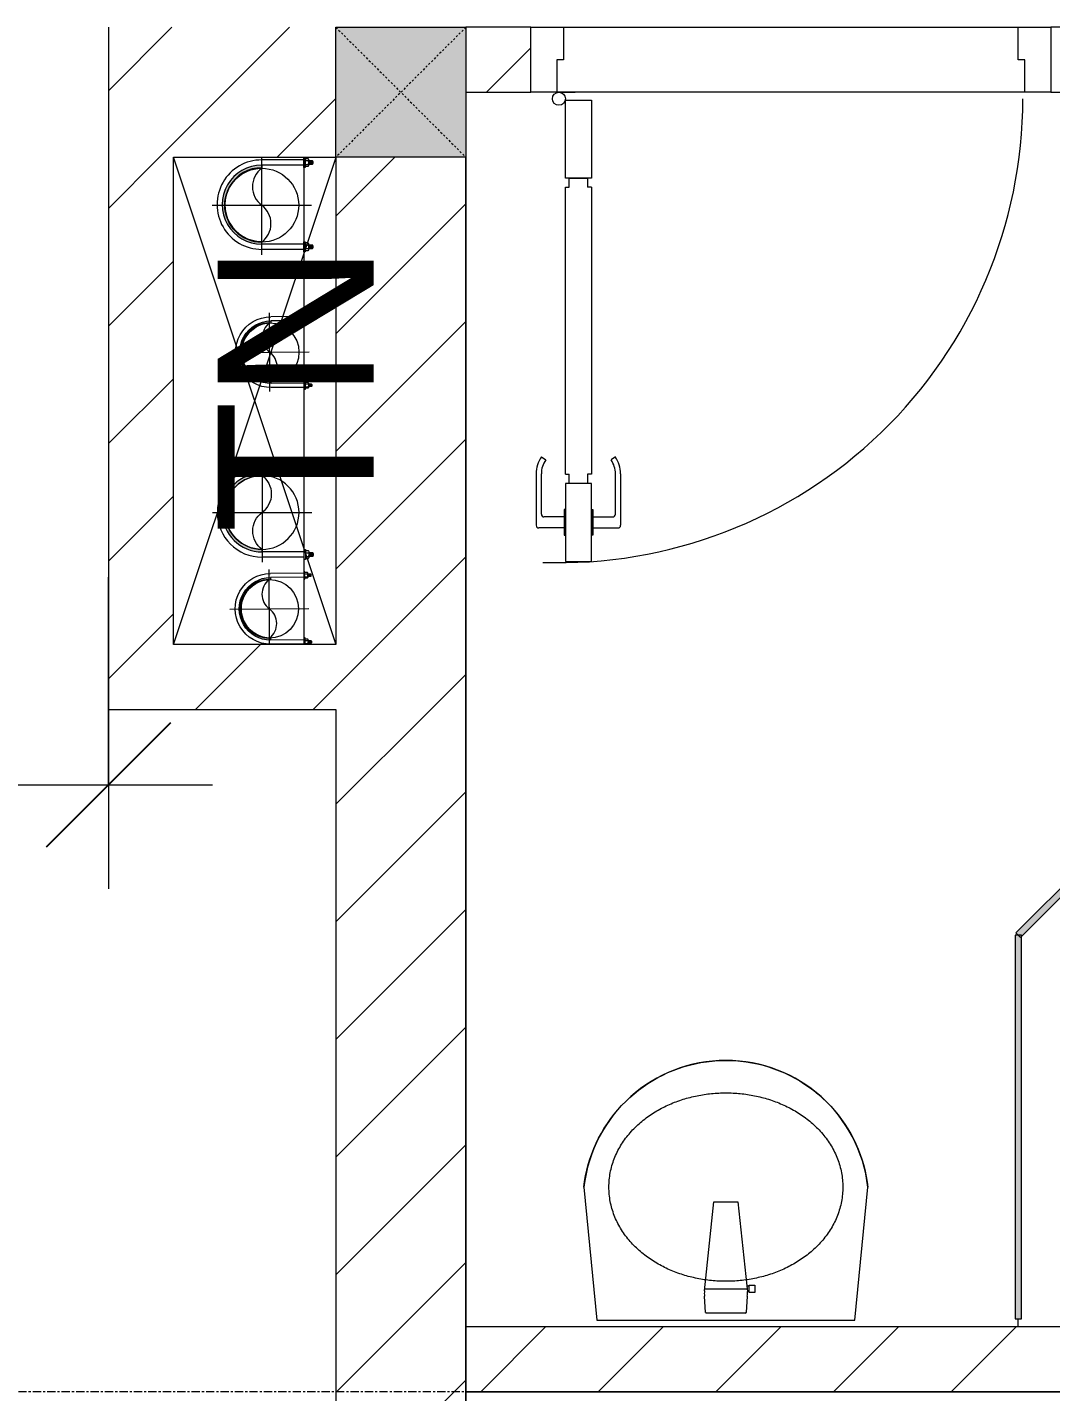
# Model space of a CAD drawing. Header units: millimetres. Extents: x 1591 to 240306, y -15958 to 82755.
# Drawn here: x 129379 to 130954, y 48437 to 50537 of the extents above; entities that cross this region are included whole.
import ezdxf

# ---------------------------------------------------------------- set-up
doc = ezdxf.new("R2010")
doc.units = ezdxf.units.MM
for name, pattern in [('Dash', [6, 3, -3]), ('Dash 1_8_', [6.35, 3.175, -3.175]), ('Grid Line', [22.225, 12.7, -3.175, 3.175, -3.175]), ('IMPORT-CENTER _2_', [40.64, 25.4, -5.08, 5.08, -5.08])]:
    doc.linetypes.add(name, pattern=pattern)
for name, color, linetype, lineweight in [('0-1', 7, 'Continuous', 5), ('0-2', 250, 'Continuous', 9), ('A-ANNO-DIMS', 211, 'Continuous', 9), ('A-ANNO-DIMS-160', 211, 'Continuous', 9), ('A-AREA', 32, 'Dash 1_8_', 9), ('A-DETL-GENF-1', 9, 'Continuous', 9), ('A-DOOR-1', 254, 'Continuous', 9), ('A-DOOR-2', 9, 'Continuous', 9), ('A-FLOR-2', 9, 'Continuous', 9), ('A-GLAZ-CURT', 52, 'Continuous', 9), ('A-GLAZ-CURT-1', 254, 'Continuous', 9), ('A-GLAZ-CURT-2', 9, 'Continuous', 9), ('A-WALL-1', 253, 'Continuous', 18), ('A-WALL-2', 9, 'Continuous', 9), ('A-WALL-3', 113, 'Continuous', 18), ('A-WALL-PATT-1', 10, 'Continuous', 9), ('A-WALL-PATT-2', 111, 'Continuous', 9), ('G-ANNO-TEXT-1', 7, 'Continuous', 9), ('G-IMPT-2', 8, 'IMPORT-CENTER _2_', 9), ('G-IMPT-3', 8, 'Continuous', 9), ('M-EQPM', 50, 'Continuous', 9), ('P-SANR-FIXT-1', 254, 'Continuous', 9), ('S-COLS', 52, 'Continuous', 9), ('S-COLS-5', 52, 'Continuous', 18), ('S-COLS-HDLN', 52, 'Dash', 9), ('S-GRID-1', 1, 'Grid Line', 9)]:
    doc.layers.add(name, color=color, linetype=linetype, lineweight=lineweight)
doc.styles.add('Arial_8', font='arial_0.ttf', dxfattribs={"height": 240})
doc.styles.add('UTM Avo', font='UTM Avo.ttf', dxfattribs={"width": 0.9, "height": 400})
doc.dimstyles.new('1_Dim_chi_tiet_2_5', dxfattribs={"dimscale": 304.8, "dimtxt": 399.720379, "dimasz": 0.629921, "dimexe": 0.524934, "dimexo": 0.0625, "dimgap": 0.052493, "dimtad": 1, "dimdec": 0, "dimrnd": 5, "dimzin": 0, "dimdsep": 46, "dimtxsty": 'UTM Avo', "dimblk1": 'OBLIQUE', "dimblk2": 'OBLIQUE', "dimsah": 1, "dimcen": 0.09, "dimdle": 0.524934, "dimazin": 0, "dimtfac": 1, "dimtdec": 4, "dimtix": 1, "dimtmove": 0, "dimatfit": 3, "dimfxl": 1.049869, "dimfxlon": 1, "dimtvp": 1, "dimtolj": 1, "dimtzin": 0, "dimarcsym": 2})
pattern_1 = [(45, (0, 0), (-90.50967, 90.50967), [])]
pattern_2 = [(45, (11001.35, 0), (-90.50967, 90.50967), [])]

# ---------------------------------------------------------------- blocks, each defined once
blk = doc.blocks.new('DOOR_CW_01 CANH MO-PANEL KINH - DIG_02-800x2200-CỬA NHÔM KÍNH-V108-TKCS_MB TẦNG 3-4')
at = {"layer": 'A-DETL-GENF-1'}
for p, q in [((-347, -182), (-347, -62)), ((-347, -62), (-307, -62)), ((-307, -62), (-307, -182)), ((-307, -182), (-347, -182)), ((-341, -196), (-341, -182)), ((-341, -182), (-313, -182)), ((-313, -182), (-313, -196)), ((-347, -196), (-341, -196)), ((-347, -638), (-347, -196)), ((-307, -196), (-313, -196)), ((-307, -196), (-307, -638)), ((-383.9, -611.2), (-377.3, -615.8)), ((-270.1, -611.2), (-276.7, -615.8)), ((-392, -637), (-392, -716.5)), ((-384, -699.5), (-384, -637)), ((-347, -638), (-341, -638)), ((-341, -652), (-341, -638)), ((-307, -638), (-313, -638)), ((-313, -638), (-313, -652)), ((-270, -699.5), (-270, -637)), ((-262, -637), (-262, -716.5)), ((-307, -652), (-347, -652)), ((-347, -652), (-347, -772)), ((-313, -652), (-341, -652)), ((-307, -772), (-307, -652)), ((-349, -692.2), (-349, -731.8)), ((-347, -692.2), (-349, -692.2)), ((-347, -692.2), (-347, -731.8)), ((-307, -692.2), (-307, -731.8)), ((-307, -692.2), (-305, -692.2)), ((-305, -692.2), (-305, -731.8)), ((-349, -703.5), (-380, -703.5)), ((-305, -703.5), (-274, -703.5)), ((-349, -720.5), (-388, -720.5)), ((-349, -731.8), (-347, -731.8)), ((-305, -731.8), (-307, -731.8)), ((-305, -720.5), (-266, -720.5)), ((-347, -772), (-307, -772))]:
    blk.add_line(p, q, dxfattribs=at)
blk.add_circle((-357, -60), 10, dxfattribs=at)
for centre, radius, start, end in [((-357, -60), 714, 268, 0), ((-347, -637), 45, 145, 180), ((-347, -637), 37, 145, 180), ((-307, -637), 37, 0, 35), ((-307, -637), 45, 360, 35), ((-380, -699.5), 4, 180, 270), ((-274, -699.5), 4, 270, 0), ((-388, -716.5), 4, 180, 270), ((-266, -716.5), 4, 270, 0)]:
    blk.add_arc(centre, radius, start, end, dxfattribs=at)
at = {"layer": 'A-DOOR-2'}
for p, q in [((-400, -50), (-400, 50)), ((-400, 50), (-350, 50)), ((-350, 50), (-350, 0)), ((350, 0), (350, 50)), ((350, 50), (400, 50)), ((400, 50), (400, -50)), ((-360, 0), (-360, -50)), ((-350, 0), (-360, 0)), ((360, 0), (350, 0)), ((360, -50), (360, 0)), ((-360, -50), (-400, -50)), ((-357, -50), (-332, -50)), ((400, -50), (360, -50))]:
    blk.add_line(p, q, dxfattribs=at)
blk = doc.blocks.new('bonruatreo - Chậu rửa-V112-TKCS_MB TẦNG 3-4')
at = {"layer": 'P-SANR-FIXT-1'}
for p, q in [((198.4, 0), (-198.4, 0)), ((165, 0), (-165, 0)), ((218.6, -205), (198.4, 0)), ((-198.4, 0), (-218.6, -205)), ((-33, -37.3), (-31.4, -12.2)), ((-30.2, -11), (30.2, -11)), ((31.4, -12.2), (33, -37.3)), ((-44.7, -42.8), (-35.6, -42.8)), ((-44.7, -54.2), (-44.7, -42.8)), ((-35.6, -54.2), (-44.7, -54.2)), ((-35.6, -42.8), (-35.6, -44.2)), ((-35.6, -44.2), (-33.1, -44.2)), ((-35.6, -44.2), (-35.6, -52.9)), ((-35.6, -52.9), (-35.6, -54.2)), ((-32.2, -52.9), (-35.6, -52.9)), ((-32.2, -52.9), (-33.1, -44.2)), ((32.7, -48.5), (-32.7, -48.5)), ((-18.5, -182.5), (-32.2, -52.9)), ((33, -45.4), (18.5, -182.5)), ((18.5, -182.5), (-18.5, -182.5))]:
    blk.add_line(p, q, dxfattribs=at)
at = {"layer": 'P-SANR-FIXT-1', "flags": 128}
blk.add_lwpolyline([(218.6, -205), (217.4, -213.7), (215.9, -222.4), (214, -231), (211.8, -239.5), (209.3, -247.9), (206.4, -256.2), (203.2, -264.4), (199.6, -272.5), (195.8, -280.4), (191.6, -288.1), (187.1, -295.7), (182.3, -303.1), (177.3, -310.3), (171.9, -317.3), (166.3, -324.1), (160.4, -330.6), (154.2, -336.9), (147.8, -342.9), (141.2, -348.7), (134.3, -354.2), (127.3, -359.4), (120, -364.4), (112.5, -369), (104.9, -373.4), (97.1, -377.4), (89.1, -381.2), (81, -384.6), (72.7, -387.6), (64.4, -390.4), (55.9, -392.8), (47.3, -394.8), (38.7, -396.6), (30, -397.9), (21.3, -399), (12.5, -399.6), (3.7, -400), (-5.1, -399.9), (-13.9, -399.6), (-22.6, -398.8), (-31.4, -397.8), (-40.1, -396.3), (-48.7, -394.5), (-57.2, -392.4), (-65.7, -390), (-74, -387.2), (-82.2, -384.1), (-90.3, -380.6), (-98.3, -376.8), (-106.1, -372.7), (-113.7, -368.3), (-121.1, -363.6), (-128.4, -358.7), (-135.4, -353.4), (-142.2, -347.8), (-148.8, -342), (-155.2, -335.9), (-161.3, -329.6), (-167.2, -323), (-172.8, -316.2), (-178.1, -309.2), (-183.1, -302), (-187.8, -294.6), (-192.2, -287), (-196.4, -279.2), (-200.2, -271.3), (-203.7, -263.2), (-206.8, -255), (-209.7, -246.6), (-212.2, -238.2), (-214.3, -229.7), (-216.1, -221.1), (-217.6, -212.4), (-218.6, -205)], dxfattribs=at)
at = {"layer": 'P-SANR-FIXT-1'}
for centre, radius, start, end in [((-30.1, -12.3), 1.3, 91.2278, 176.4003), ((30.1, -12.3), 1.3, 3.5997, 88.7722), ((5.5, -41.4), 38.7, 173.966, 184.1457), ((-5.5, -41.4), 38.7, 353.966, 6.034), ((0, -180), 220, 186.525, 353.475)]:
    blk.add_arc(centre, radius, start, end, dxfattribs=at)
for points in [[(-180, -205), (-180, -197.6), (-178.6, -182.7), (-172.4, -161.2), (-162.5, -141.1), (-149.4, -123), (-133.8, -107), (-116.1, -93.4), (-96.9, -82.1), (-76.5, -73.2), (-55.2, -66.5), (-33.3, -62.1), (-11.2, -59.9), (11.1, -59.9), (33.3, -62.1), (55.2, -66.5), (76.5, -73.2), (96.9, -82.1), (116.1, -93.4), (133.8, -107.1), (149.5, -123), (162.5, -141.2), (172.4, -161.2), (178.6, -182.7), (180, -197.6), (180, -205)], [(180, -205), (180, -212.4), (178.6, -227.3), (172.4, -248.8), (162.5, -268.8), (149.5, -287), (133.8, -302.9), (116.1, -316.6), (96.9, -327.9), (76.5, -336.8), (55.2, -343.5), (33.3, -347.9), (11.1, -350.1), (-11.2, -350.1), (-33.3, -347.9), (-55.2, -343.5), (-76.5, -336.8), (-96.9, -327.9), (-116.1, -316.6), (-133.8, -303), (-149.4, -287), (-162.5, -268.9), (-172.4, -248.8), (-178.6, -227.3), (-180, -212.4), (-180, -205)]]:
    blk.add_open_spline(points, degree=3, dxfattribs=at)
blk = doc.blocks.new('System Panel - Glazed-901210-TKCS_MB TẦNG 3-4')
at = {"layer": 'A-GLAZ-CURT'}
blk.add_hatch(color=256, dxfattribs=at).paths.add_polyline_path([(-295.3, -5), (295.3, -5), (295.3, 5), (-295.3, 5)])
at = {"layer": 'A-GLAZ-CURT-2'}
for p, q in [((295.3, 5), (-295.3, 5)), ((-295.3, 5), (-295.3, -5)), ((295.3, -5), (295.3, 5)), ((-295.3, -5), (295.3, -5))]:
    blk.add_line(p, q, dxfattribs=at)
blk = doc.blocks.new('System Panel - Glazed-901211-TKCS_MB TẦNG 3-4')
at = {"layer": 'A-GLAZ-CURT'}
blk.add_hatch(color=256, dxfattribs=at).paths.add_polyline_path([(-316.6, -5), (316.6, -5), (316.6, 5), (-316.6, 5)])
at = {"layer": 'A-GLAZ-CURT-2'}
for p, q in [((316.6, 5), (-316.6, 5)), ((-316.6, 5), (-316.6, -5)), ((316.6, -5), (316.6, 5)), ((-316.6, -5), (316.6, -5))]:
    blk.add_line(p, q, dxfattribs=at)
blk = doc.blocks.new('NCV_TKTC_TANG 3 - 4_rvt-2-TKCS_MB TẦNG 3-4')
at = {"layer": 'A-WALL-PATT-1'}
h = blk.add_hatch(dxfattribs=at)
h.set_pattern_fill('FP_1', color=256, style=0, pattern_type=2)
h.set_pattern_definition(pattern_1)
h.paths.add_polyline_path([(119152.6, 50436.9), (119152.6, 50536.9), (119052.6, 50536.9), (119052.6, 50436.9)])
h.paths.add_polyline_path([(119952.6, 50436.9), (120852.6, 50436.9), (120852.6, 50536.9), (119952.6, 50536.9)])
h = blk.add_hatch(dxfattribs=at)
h.set_pattern_fill('FP_1', color=256, style=0, pattern_type=2)
h.set_pattern_definition(pattern_1)
h.paths.add_polyline_path([(119052.6, 48436.9), (120852.6, 48436.9), (120852.6, 48536.9), (119052.6, 48536.9), (119052.6, 48484.6)])
h.paths.add_polyline_path([(120952.6, 48436.9), (122752.6, 48436.9), (122752.6, 48536.9), (120952.6, 48536.9), (120952.6, 48484.6)])
at = {"layer": 'A-FLOR-2'}
for p, q in [((119052.6, 50436.9), (119052.6, 48536.9)), ((119902.6, 48536.9), (119902.6, 48548.9)), ((120852.6, 48436.9), (119052.6, 48436.9)), ((119052.6, 48436.9), (119052.6, 47842.6))]:
    blk.add_line(p, q, dxfattribs=at)
at = {"layer": 'A-WALL-1'}
for p, q in [((119152.6, 50536.9), (119052.6, 50536.9)), ((119052.6, 50536.9), (119052.6, 50436.9)), ((119152.6, 50436.9), (119152.6, 50536.9)), ((120852.6, 50536.9), (119952.6, 50536.9)), ((119952.6, 50536.9), (119952.6, 50436.9)), ((119052.6, 50436.9), (119152.6, 50436.9)), ((119952.6, 50436.9), (120852.6, 50436.9)), ((120852.6, 48536.9), (119052.6, 48536.9)), ((119052.6, 48536.9), (119052.6, 48436.9)), ((119052.6, 48436.9), (120852.6, 48436.9))]:
    blk.add_line(p, q, dxfattribs=at)
at = {"layer": 'A-WALL-2'}
for p, q in [((119202.6, 50536.9), (119902.6, 50536.9)), ((119912.6, 50436.9), (119192.6, 50436.9))]:
    blk.add_line(p, q, dxfattribs=at)
at = {"layer": 'A-DOOR-1'}
blk.add_blockref('DOOR_CW_01 CANH MO-PANEL KINH - DIG_02-800x2200-CỬA NHÔM KÍNH-V108-TKCS_MB TẦNG 3-4', (119552.6, 50486.9), dxfattribs=at)
at = {"layer": 'A-GLAZ-CURT-1'}
for name, p, rotation in [('System Panel - Glazed-901211-TKCS_MB TẦNG 3-4', (120126.4, 49363.5), 44.99999999999931), ('System Panel - Glazed-901210-TKCS_MB TẦNG 3-4', (119902.6, 48844.3), 89.99999999999957)]:
    blk.add_blockref(name, p, dxfattribs=dict(at, rotation=rotation))
at = {"layer": 'P-SANR-FIXT-1', "rotation": 180}
blk.add_blockref('bonruatreo - Chậu rửa-V112-TKCS_MB TẦNG 3-4', (119452.6, 48546.9), dxfattribs=at)
blk = doc.blocks.new('G1_SOF - BO TRU - 200x200-3054294-TKCS_MB TẦNG 3-4')
at = {"layer": 'S-COLS'}
blk.add_hatch(color=256, dxfattribs=at).paths.add_polyline_path([(100, 100), (-100, 100), (-100, -100), (100, -100)])
at = {"layer": 'S-COLS-5'}
for p, q in [((-100, 100), (100, 100)), ((-100, -100), (-100, 100)), ((100, 100), (100, -100)), ((100, -100), (-100, -100))]:
    blk.add_line(p, q, dxfattribs=at)
at = {"layer": 'S-COLS-HDLN'}
for p, q in [((100, -100), (-100, 100)), ((-100, -100), (100, 100))]:
    blk.add_line(p, q, dxfattribs=at)
blk = doc.blocks.new('TKTC_XREF_251221_MB TANG 2-7 - TKTC_XREF_260130_MB TANG 2-5_dwg_$cc-4746802-TKCS_MB TẦNG 3-4')
at = {"layer": 'G-IMPT-2'}
for p, q in [((0, -0.673), (0, 0.673)), ((-0.673, 0), (0.673, 0))]:
    blk.add_line(p, q, dxfattribs=at)
at = {"layer": 'M-EQPM'}
blk.add_circle((0, 0), 0.5, dxfattribs=at)
for centre, radius, start, end in [((0, 0), 0.5, 90, 270), ((0.188, 0.25), 0.313, 126.8699, 233.1301), ((-0.188, -0.25), 0.313, 306.8699, 53.1301)]:
    blk.add_arc(centre, radius, start, end, dxfattribs=at)
blk = doc.blocks.new('TKTC_XREF_251221_MB TANG 2-7 - TKTC_XREF_260130_MB TANG 2-5_dwg_CUM U_DN100-4746799-TKCS_MB TẦNG 3-4')
at = {"layer": 'G-IMPT-3'}
blk.add_hatch(color=256, dxfattribs=at).paths.add_polyline_path([(0, 61), (15.8, 58.9), (30.5, 52.8), (43.1, 43.1), (52.8, 30.5), (58.9, 15.8), (61, 0), (58.9, -15.8), (52.8, -30.5), (43.1, -43.1), (30.5, -52.8), (15.8, -58.9), (0, -61), (0, -57), (14.8, -55.1), (28.5, -49.4), (40.3, -40.3), (49.4, -28.5), (55.1, -14.8), (57, 0), (55.1, 14.8), (49.4, 28.5), (40.3, 40.3), (28.5, 49.4), (14.8, 55.1), (0, 57)])
for p, q in [((-79.1, 66.6), (-79.1, 63.4)), ((-76.6, 66.6), (-76.6, 63.4)), ((-74.6, 66.6), (-74.6, 63.4)), ((-72.7, 69.3), (-72.7, 60.7)), ((-66.9, 67.9), (-71.7, 67.9)), ((-66.9, 62.1), (-71.7, 62.1)), ((-65, 69), (0, 69)), ((-79.1, -63.4), (-79.1, -66.6)), ((-76.6, -63.4), (-76.6, -66.6)), ((-74.6, -63.4), (-74.6, -66.6)), ((-72.7, -60.7), (-72.7, -69.3)), ((-66.9, -62.1), (-71.7, -62.1)), ((-66.9, -67.9), (-71.7, -67.9)), ((-65, -69), (0, -69))]:
    blk.add_line(p, q, dxfattribs=at)
at = {"layer": 'G-IMPT-3', "flags": 128}
for points in [[(-72.7, 67.6), (-78.1, 67.6), (-78.1, 62.4), (-72.7, 62.4)], [(-71.7, 59.2), (-66.9, 59.2), (-66.9, 70.8), (-71.7, 70.8)], [(-66.9, 70.8), (-66.9, 72.7), (-65, 72.7), (-65, 57.3), (-66.9, 57.3), (-66.9, 59.2)], [(-65, 61), (0, 61), (0, 57)], [(-72.7, -62.4), (-78.1, -62.4), (-78.1, -67.6), (-72.7, -67.6)], [(-71.7, -70.8), (-66.9, -70.8), (-66.9, -59.2), (-71.7, -59.2)], [(-66.9, -59.2), (-66.9, -57.3), (-65, -57.3), (-65, -72.7), (-66.9, -72.7), (-66.9, -70.8)], [(-65, -61), (0, -61), (0, -57)]]:
    blk.add_lwpolyline(points, dxfattribs=at)
at = {"layer": 'G-IMPT-3'}
for centre, radius, start, end in [((-78.1, 66.6), 0.96, 90, 180), ((-78.1, 63.4), 0.96, 180, 270), ((-71.1, 69.3), 1.56, 112.6199, 247.3801), ((-67.9, 65), 4.8, 143.1301, 216.8699), ((-71.1, 60.7), 1.56, 112.6199, 247.3801), ((0, 0), 69, 270, 90), ((0, 0), 61, 270, 90), ((0, 0), 57, 270, 90), ((-78.1, -63.4), 0.96, 90, 180), ((-78.1, -66.6), 0.96, 180, 270), ((-71.1, -60.7), 1.56, 112.6199, 247.3801), ((-67.9, -65), 4.8, 143.1301, 216.8699), ((-71.1, -69.3), 1.56, 112.6199, 247.3801)]:
    blk.add_arc(centre, radius, start, end, dxfattribs=at)
blk = doc.blocks.new('TKTC_XREF_251221_MB TANG 2-7 - TKTC_XREF_260130_MB TANG 2-5_dwg_$cc-V48-TKCS_MB TẦNG 3-4')
at = {"layer": 'G-IMPT-2'}
for p, q in [((0, -0.673), (0, 0.649)), ((-0.673, 0), (0.673, 0))]:
    blk.add_line(p, q, dxfattribs=at)
at = {"layer": 'M-EQPM'}
blk.add_circle((0, 0), 0.5, dxfattribs=at)
for centre, radius, start, end in [((0, 0), 0.5, 90, 270), ((0.188, 0.25), 0.313, 126.8699, 233.1301), ((-0.188, -0.25), 0.313, 306.8699, 53.1301)]:
    blk.add_arc(centre, radius, start, end, dxfattribs=at)
blk = doc.blocks.new('TKTC_XREF_251221_MB TANG 2-7 - TKTC_XREF_260130_MB TANG 2-5_dwg_CUM U_DN100-4746796-TKCS_MB TẦNG 3-4')
at = {"layer": 'G-IMPT-3'}
blk.add_hatch(color=256, dxfattribs=at).paths.add_polyline_path([(0, 61), (0, 57), (14.8, 55.1), (28.5, 49.4), (40.3, 40.3), (49.4, 28.5), (55.1, 14.8), (57, 0), (55.1, -14.8), (49.4, -28.5), (40.3, -40.3), (28.5, -49.4), (14.8, -55.1), (0, -57), (0, -61), (15.8, -58.9), (30.5, -52.8), (43.1, -43.1), (52.8, -30.5), (58.9, -15.8), (61, 0), (58.9, 15.8), (52.8, 30.5), (43.1, 43.1), (30.5, 52.8), (15.8, 58.9)])
for p, q in [((-79.1, 66.6), (-79.1, 63.4)), ((-76.6, 66.6), (-76.6, 63.4)), ((-74.6, 66.6), (-74.6, 63.4)), ((-72.7, 69.3), (-72.7, 60.7)), ((-66.9, 67.9), (-71.7, 67.9)), ((-65, 69), (0, 69)), ((-66.9, 62.1), (-71.7, 62.1)), ((-72.7, -60.7), (-72.7, -69.3)), ((-66.9, -62.1), (-71.7, -62.1)), ((-79.1, -63.4), (-79.1, -66.6)), ((-76.6, -63.4), (-76.6, -66.6)), ((-74.6, -63.4), (-74.6, -66.6)), ((-66.9, -67.9), (-71.7, -67.9)), ((-65, -69), (0, -69))]:
    blk.add_line(p, q, dxfattribs=at)
at = {"layer": 'G-IMPT-3', "flags": 128}
for points in [[(-72.7, 67.6), (-78.1, 67.6), (-78.1, 62.4), (-72.7, 62.4)], [(-71.7, 59.2), (-66.9, 59.2), (-66.9, 70.8), (-71.7, 70.8)], [(-66.9, 70.8), (-66.9, 72.7), (-65, 72.7), (-65, 57.3), (-66.9, 57.3), (-66.9, 59.2)], [(-65, 61), (0, 61), (0, 57)], [(-72.7, -62.4), (-78.1, -62.4), (-78.1, -67.6), (-72.7, -67.6)], [(-71.7, -70.8), (-66.9, -70.8), (-66.9, -59.2), (-71.7, -59.2)], [(-66.9, -59.2), (-66.9, -57.3), (-65, -57.3), (-65, -72.7), (-66.9, -72.7), (-66.9, -70.8)], [(-65, -61), (0, -61), (0, -57)]]:
    blk.add_lwpolyline(points, dxfattribs=at)
at = {"layer": 'G-IMPT-3'}
for centre, radius, start, end in [((-78.1, 66.6), 0.96, 90, 180), ((-78.1, 63.4), 0.96, 180, 270), ((-71.1, 69.3), 1.56, 112.6199, 247.3801), ((-67.9, 65), 4.8, 143.1301, 216.8699), ((0, 0), 69, 270, 90), ((-71.1, 60.7), 1.56, 112.6199, 247.3801), ((0, 0), 61, 270, 90), ((0, 0), 57, 270, 90), ((-78.1, -63.4), 0.96, 90, 180), ((-71.1, -60.7), 1.56, 112.6199, 247.3801), ((-67.9, -65), 4.8, 143.1301, 216.8699), ((-78.1, -66.6), 0.96, 180, 270), ((-71.1, -69.3), 1.56, 112.6199, 247.3801)]:
    blk.add_arc(centre, radius, start, end, dxfattribs=at)
blk = doc.blocks.new('TKTC_XREF_251221_MB TANG 2-7 - TKTC_XREF_260130_MB TANG 2-5_dwg_$cc-4746806-TKCS_MB TẦNG 3-4')
at = {"layer": 'G-IMPT-2'}
for p, q in [((0, -0.673), (0, 0.673)), ((-0.673, 0), (0.673, 0))]:
    blk.add_line(p, q, dxfattribs=at)
at = {"layer": 'M-EQPM'}
blk.add_circle((0, 0), 0.5, dxfattribs=at)
for centre, radius, start, end in [((0, 0), 0.5, 90, 270), ((0.188, 0.25), 0.313, 126.8699, 233.1301), ((-0.188, -0.25), 0.313, 306.8699, 53.1301)]:
    blk.add_arc(centre, radius, start, end, dxfattribs=at)
blk = doc.blocks.new('TKTC_XREF_251221_MB TANG 2-7 - TKTC_XREF_260130_MB TANG 2-5_dwg_$cc-V49-TKCS_MB TẦNG 3-4')
at = {"layer": 'G-IMPT-2'}
for p, q in [((0, -0.611), (0, 0.673)), ((-0.673, 0), (0.673, 0))]:
    blk.add_line(p, q, dxfattribs=at)
at = {"layer": 'M-EQPM'}
blk.add_circle((0, 0), 0.5, dxfattribs=at)
for centre, radius, start, end in [((0, 0), 0.5, 90, 270), ((0.188, 0.25), 0.313, 126.8699, 233.1301), ((-0.188, -0.25), 0.313, 306.8699, 53.1301)]:
    blk.add_arc(centre, radius, start, end, dxfattribs=at)
blk = doc.blocks.new('TKTC_XREF_251221_MB TANG 2-7 - TKTC_XREF_260130_MB TANG 2-5_dwg_CUM U_DN100-V50-TKCS_MB TẦNG 3-4')
at = {"layer": 'G-IMPT-3'}
blk.add_hatch(color=256, dxfattribs=at).paths.add_polyline_path([(0, -61), (0, -57), (14.8, -55.1), (28.5, -49.4), (40.3, -40.3), (49.4, -28.5), (55.1, -14.8), (57, 0), (55.1, 14.8), (49.4, 28.5), (40.3, 40.3), (28.5, 49.4), (14.8, 55.1), (0, 57), (0, 61), (15.8, 58.9), (30.5, 52.8), (43.1, 43.1), (52.8, 30.5), (58.9, 15.8), (61, 0), (58.9, -15.8), (52.8, -30.5), (43.1, -43.1), (30.5, -52.8), (15.8, -58.9)])
for p, q in [((-79.1, 66.6), (-79.1, 63.4)), ((-76.6, 66.6), (-76.6, 63.4)), ((-74.6, 66.6), (-74.6, 63.4)), ((-72.7, 69.3), (-72.7, 60.7)), ((-66.9, 67.9), (-71.7, 67.9)), ((-66.9, 62.1), (-71.7, 62.1)), ((-65, 69), (0, 69)), ((-79.1, -63.4), (-79.1, -66.6)), ((-76.6, -63.4), (-76.6, -66.6)), ((-74.6, -63.4), (-74.6, -66.6)), ((-72.7, -60.7), (-72.7, -69.3)), ((-66.9, -62.1), (-71.7, -62.1)), ((-66.9, -67.9), (-71.7, -67.9)), ((-65, -69), (0, -69))]:
    blk.add_line(p, q, dxfattribs=at)
at = {"layer": 'G-IMPT-3', "flags": 128}
for points in [[(-72.7, 67.6), (-78.1, 67.6), (-78.1, 62.4), (-72.7, 62.4)], [(-71.7, 59.2), (-66.9, 59.2), (-66.9, 70.8), (-71.7, 70.8)], [(-66.9, 70.8), (-66.9, 72.7), (-65, 72.7), (-65, 57.3), (-66.9, 57.3), (-66.9, 59.2)], [(-65, 61), (0, 61), (0, 57)], [(-72.7, -62.4), (-78.1, -62.4), (-78.1, -67.6), (-72.7, -67.6)], [(-66.9, -70), (-66.9, -59.2), (-71.7, -59.2)], [(-66.9, -59.2), (-66.9, -57.3), (-65, -57.3), (-65, -70)], [(-65, -61), (0, -61), (0, -57)]]:
    blk.add_lwpolyline(points, dxfattribs=at)
at = {"layer": 'G-IMPT-3'}
for centre, radius, start, end in [((-78.1, 66.6), 0.96, 90, 180), ((-78.1, 63.4), 0.96, 180, 270), ((-71.1, 69.3), 1.56, 112.6199, 247.3801), ((-67.9, 65), 4.8, 143.1301, 216.8699), ((-71.1, 60.7), 1.56, 112.6199, 247.3801), ((0, 0), 69, 270, 90), ((0, 0), 61, 270, 90), ((0, 0), 57, 270, 90), ((-78.1, -63.4), 0.96, 90, 180), ((-78.1, -66.6), 0.96, 180, 270), ((-71.1, -60.7), 1.56, 112.6199, 247.3801), ((-67.9, -65), 4.8, 143.1301, 216.8699)]:
    blk.add_arc(centre, radius, start, end, dxfattribs=at)
blk = doc.blocks.new('TKTC_XREF_251221_MB TANG 2-7 - TKTC_XREF_251221_MB TANG 2-7-2039446-TKCS_MB TẦNG 3-4')
at = {"layer": 'M-EQPM'}
for p, q in [((85151.1, 33100), (85199.9, 33099.7)), ((85151.1, 32350), (85151.1, 33100))]:
    blk.add_line(p, q, dxfattribs=at)
for name, p, xscale, yscale, zscale, rotation in [('TKTC_XREF_251221_MB TANG 2-7 - TKTC_XREF_260130_MB TANG 2-5_dwg_$cc-V48-TKCS_MB TẦNG 3-4', (85085.8, 33026.2), 113.7150000000091, 113.7150000000091, 113.7150000000091, 359.9990086636432), ('TKTC_XREF_251221_MB TANG 2-7 - TKTC_XREF_260130_MB TANG 2-5_dwg_CUM U_DN100-4746796-TKCS_MB TẦNG 3-4', (85085.8, 33027.1), 0.9975000000000005, 0.9975000000000005, 0.9975000000000005, 180.000991338195), ('TKTC_XREF_251221_MB TANG 2-7 - TKTC_XREF_260130_MB TANG 2-5_dwg_$cc-4746802-TKCS_MB TẦNG 3-4', (85098.1, 32800), 90.00000000005107, 90.00000000005107, 90.00000000005107, 0.3740267799372842), ('TKTC_XREF_251221_MB TANG 2-7 - TKTC_XREF_260130_MB TANG 2-5_dwg_CUM U_DN100-4746796-TKCS_MB TẦNG 3-4', (85086.3, 32553.3), 0.9974999999999965, 0.9974999999999965, 0.9974999999999965, 180.0009913385626), ('TKTC_XREF_251221_MB TANG 2-7 - TKTC_XREF_260130_MB TANG 2-5_dwg_$cc-V49-TKCS_MB TẦNG 3-4', (85097.5, 32405), 90.00000000005107, 90.00000000005107, 90.00000000005107, 0.3740267799372842)]:
    blk.add_blockref(name, p, dxfattribs=dict(xscale=xscale, yscale=yscale, zscale=zscale, rotation=rotation))
at = {"extrusion": (0, 0, -1)}
for name, p, xscale, yscale, zscale, rotation in [('TKTC_XREF_251221_MB TANG 2-7 - TKTC_XREF_260130_MB TANG 2-5_dwg_CUM U_DN100-4746799-TKCS_MB TẦNG 3-4', (-85100, 32800), 0.7894736842105242, 0.7894736842105242, -0.7894736842105242, 359.6259732184666), ('TKTC_XREF_251221_MB TANG 2-7 - TKTC_XREF_260130_MB TANG 2-5_dwg_$cc-4746806-TKCS_MB TẦNG 3-4', (-85086.3, 32553.3), 113.7150000000092, 113.7150000000092, -113.7150000000092, 179.9990086636432), ('TKTC_XREF_251221_MB TANG 2-7 - TKTC_XREF_260130_MB TANG 2-5_dwg_CUM U_DN100-V50-TKCS_MB TẦNG 3-4', (-85099.4, 32405), 0.7894736842105242, 0.7894736842105242, -0.7894736842105242, 359.6259732184666)]:
    blk.add_blockref(name, p, dxfattribs=dict(at, xscale=xscale, yscale=yscale, zscale=zscale, rotation=rotation))
blk = doc.blocks.new('DIMBLOCK176-TKCS_MB TẦNG 3-4')
at = {"layer": 'A-ANNO-DIMS-160'}
for p, q in [((127453.9, 49690.8), (127453.9, 49210.8)), ((127453.9, 49370.8), (127453.9, 49690.8)), ((129503.9, 49690.8), (129503.9, 49210.8)), ((129503.9, 49370.8), (129503.9, 49690.8)), ((127293.9, 49370.8), (129663.9, 49370.8))]:
    blk.add_line(p, q, dxfattribs=at)
at = {"layer": 'A-ANNO-DIMS-160', "lineweight": 25}
for p, q in [((127453.9, 49370.8), (127549.9, 49466.8)), ((129503.9, 49370.8), (129599.9, 49466.8)), ((127453.9, 49370.8), (127357.9, 49274.8)), ((129503.9, 49370.8), (129407.9, 49274.8))]:
    blk.add_line(p, q, dxfattribs=at)
at = {"layer": 'A-ANNO-DIMS-160', "color": 0, "insert": (127931.1, 49890.4), "char_height": 400, "width": 1314.636, "attachment_point": 1, "line_spacing_factor": 1.110334, "style": 'UTM Avo'}
blk.add_mtext('2050', dxfattribs=at)
blk = doc.blocks.new('_Oblique')
at = {"color": 0, "linetype": 'ByBlock', "lineweight": -2}
blk.add_line((-0.5, -0.5), (0.5, 0.5), dxfattribs=at)

msp = doc.modelspace()

# ---------------------------------------------------------------- hatches: boundary and pattern name
at = {"layer": 'A-WALL-PATT-2'}
h = msp.add_hatch(dxfattribs=at)
h.set_pattern_fill('FP_1', color=256, style=0, pattern_type=2)
h.set_pattern_definition(pattern_2)
h.paths.add_polyline_path([(129603.8, 50336.9), (129853.8, 50336.9), (129853.8, 50536.9), (129503.8, 50536.9), (129503.8, 50336.9), (129582, 50336.9)])
h = msp.add_hatch(dxfattribs=at)
h.set_pattern_fill('FP_1', color=256, style=0, pattern_type=2)
h.set_pattern_definition(pattern_2)
h.paths.add_polyline_path([(129603.8, 49586.9), (129603.8, 50336.9), (129503.8, 50336.9), (129503.8, 49586.9), (129582, 49586.9)])
h = msp.add_hatch(dxfattribs=at)
h.set_pattern_fill('FP_1', color=256, style=0, pattern_type=2)
h.set_pattern_definition(pattern_2)
h.paths.add_polyline_path([(129985, 49486.9), (130053.8, 49486.9), (130053.8, 50336.9), (129853.8, 50336.9), (129853.8, 49486.9)])
h = msp.add_hatch(dxfattribs=at)
h.set_pattern_fill('FP_1', color=256, style=0, pattern_type=2)
h.set_pattern_definition(pattern_2)
h.paths.add_polyline_path([(129503.8, 49486.9), (129853.8, 49486.9), (129853.8, 49586.9), (129503.8, 49586.9), (129503.8, 49542.7)])
h = msp.add_hatch(dxfattribs=at)
h.set_pattern_fill('FP_1', color=256, style=0, pattern_type=2)
h.set_pattern_definition(pattern_2)
h.paths.add_polyline_path([(130053.8, 45437.4), (130053.8, 45587), (129853.8, 45587), (129853.8, 45437.4), (129985, 45437.4)])
h.paths.add_polyline_path([(130053.8, 46677), (130053.8, 49486.9), (129853.8, 49486.9), (129853.8, 46677), (129985, 46677)])

# ---------------------------------------------------------------- linework, layer by layer
at = {"layer": '0-2'}
for p, q in [((129853.8, 49588.2), (129603.8, 50336.9)), ((129603.8, 49586.9), (129853.8, 50335.7))]:
    msp.add_line(p, q, dxfattribs=at)
at = {"layer": 'A-AREA'}
for p, q in [((130053.8, 48484.6), (130053.8, 48436.9)), ((130053.8, 48436.9), (130053.8, 47842.6))]:
    msp.add_line(p, q, dxfattribs=at)
at = {"layer": 'A-WALL-3'}
for p, q in [((129503.8, 50536.9), (129503.8, 49486.9)), ((129603.8, 49586.9), (129603.8, 50336.9)), ((129603.8, 50336.9), (129853.8, 50336.9)), ((129853.8, 50336.9), (129853.8, 49586.9)), ((130053.8, 46677), (130053.8, 50336.9)), ((129853.8, 49586.9), (129603.8, 49586.9)), ((129503.8, 49486.9), (129853.8, 49486.9)), ((129853.8, 49486.9), (129853.8, 46677))]:
    msp.add_line(p, q, dxfattribs=at)
at = {"layer": 'S-GRID-1'}
msp.add_line((139245.7, 48436.9), (45492.6, 48436.9), dxfattribs=at)

# ---------------------------------------------------------------- block references
at = {"layer": '0-1'}
msp.add_blockref('NCV_TKTC_TANG 3 - 4_rvt-2-TKCS_MB TẦNG 3-4', (11001.4, 0), dxfattribs=at)
at = {"layer": 'M-EQPM'}
msp.add_blockref('TKTC_XREF_251221_MB TANG 2-7 - TKTC_XREF_251221_MB TANG 2-7-2039446-TKCS_MB TẦNG 3-4', (44653.9, 17236.9), dxfattribs=at)
at = {"layer": 'S-COLS', "rotation": 180}
msp.add_blockref('G1_SOF - BO TRU - 200x200-3054294-TKCS_MB TẦNG 3-4', (129953.8, 50436.9), dxfattribs=at)

# ---------------------------------------------------------------- texts
at = {"layer": 'G-ANNO-TEXT-1', "insert": (129791.7, 49981.4), "char_height": 240, "width": 624, "attachment_point": 5, "rotation": 90, "line_spacing_factor": 0.936439, "style": 'Arial_8'}
msp.add_mtext('\\pt79.9992,160.0008,240,319.9992,400.0008,480,559.9992,640.0008,720,799.9992,880.0008,960,1039.9992,1120.0008,1200,1279.9992,1360.0008,1440,1519.9992,1600.0008,1680,1759.9992,1840.0008,1920,1999.9992,2080.0008,2160,2239.9992,2320.0008,2400,2479.9992,2560.0008;TN', dxfattribs=at)

# ---------------------------------------------------------------- dimensions: what is measured, and where the dimension line sits
at = {"layer": 'A-ANNO-DIMS'}
dim = msp.add_linear_dim(base=(129503.9, 49370.8), p1=(127453.9, 49690.8), p2=(129503.9, 49690.8), dimstyle='1_Dim_chi_tiet_2_5', override={"dimpost": '<>', "dimfxl": 2050}, dxfattribs=at)
dim.commit()
dim.dimension.update_dxf_attribs({"geometry": 'DIMBLOCK176-TKCS_MB TẦNG 3-4', "text_midpoint": (128478.9, 49593.7)})

doc.saveas('drawing.dxf')
